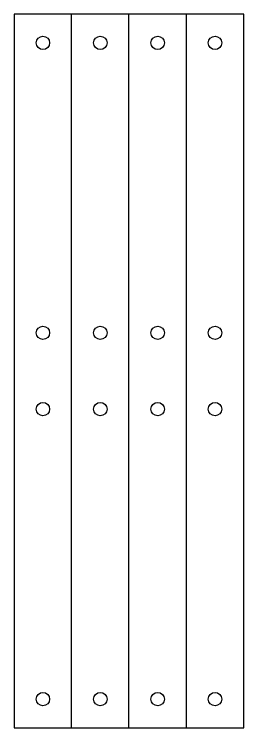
# Model space of a CAD drawing. Extents: x -726 to 64, y -434 to 642.
# Drawn here: x 4.5 to 64.5, y 455 to 642 of the extents above; entities that cross this region are included whole.
import ezdxf

# ---------------------------------------------------------------- set-up
doc = ezdxf.new("R2010")
doc.units = 0
doc.layers.add('PLAQUE', color=6, linetype='CONTINUOUS')
doc.layers.add('PLAQUE_COUPE_FIN', color=1, linetype='CONTINUOUS')

msp = doc.modelspace()

# ---------------------------------------------------------------- linework, layer by layer
at = {"layer": 'PLAQUE'}
for centre in [(11.97, 634.53), (26.97, 634.53), (41.97, 634.53), (56.97, 634.53), (11.97, 558.53), (26.97, 558.53), (41.97, 558.53), (56.97, 558.53), (11.97, 538.53), (26.97, 538.53), (41.97, 538.53), (56.97, 538.53), (11.97, 462.53), (26.97, 462.53), (41.97, 462.53), (56.97, 462.53)]:
    msp.add_circle(centre, 1.75, dxfattribs=at)
at = {"layer": 'PLAQUE_COUPE_FIN'}
for p, q in [((19.47, 455.03), (19.47, 642.03)), ((34.47, 455.03), (34.47, 642.03)), ((49.47, 455.03), (49.47, 642.03))]:
    msp.add_line(p, q, dxfattribs=at)
msp.add_lwpolyline([(64.47, 455.03), (64.47, 642.03), (4.47, 642.03), (4.47, 455.03)], close=True, dxfattribs=at)

doc.saveas('drawing.dxf')
